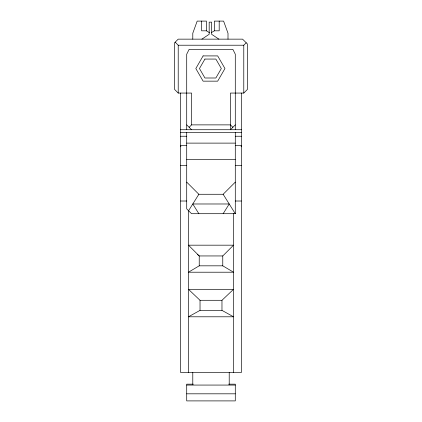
<?xml version="1.0" encoding="UTF-8"?>
<svg xmlns="http://www.w3.org/2000/svg" width="422" height="422" viewBox="0 0 422 422"><rect width="100%" height="100%" fill="white"/><g stroke="black" fill="none" stroke-linecap="round" stroke-linejoin="round"><path stroke-width="0.63" d="M241.147 146.772L241.358 145.479M188.581 210.71L198.857 194.273L223.143 194.273L235.286 182.13M223.143 213.701L229.215 203.984L192.785 203.984L198.857 213.701M175.177 42.179L178.216 45.217L243.784 45.217L246.216 42.786M189.14 127.302L191.572 124.875L230.428 124.875L232.86 127.302M235.286 124.875L230.428 129.728L230.428 93.062L243.784 93.062L247.429 89.417L247.429 44.004L242.571 39.146L178.216 39.146L174.571 42.786L174.571 89.417L178.216 93.062L191.572 93.062L191.572 124.875M222.769 265.828L222.769 255.948L233.54 245.177L188.46 245.177L199.231 255.948L199.231 265.828L188.46 272.211L233.54 272.211L222.769 265.828L199.231 265.828M221.972 300.295L233.54 289.313L188.46 289.313L200.028 300.295L221.972 300.295L221.972 310.376L233.54 316.795L188.46 316.795L200.028 310.376L221.972 310.376M201.895 39.146L209.18 34.288L209.18 22.144L211.607 22.144L211.607 34.288L218.891 39.146M211.38 32.636L214.339 30.817L219.197 30.817L219.197 21.1M209.407 32.636L206.448 30.817L201.589 30.817L201.589 21.1M180.642 129.728L241.358 129.728M180.642 132.323L241.358 132.323M180.642 136.243L186.714 136.243M235.286 136.243L241.358 136.243M186.714 143.116L235.286 143.116M180.642 145.326L186.519 145.326M235.481 145.326L241.358 145.326M186.714 159.542L235.286 159.542M180.642 165.603L186.714 165.603M235.286 165.603L241.358 165.603M180.642 201.014L186.714 201.014M235.286 201.014L241.358 201.014M235.286 132.323L235.286 213.701L191.572 213.701L186.714 208.843L186.714 132.323M222.769 255.948L199.231 255.948L197.586 254.577M193.276 384.168L186.714 384.168L186.714 400.9L235.286 400.9L235.286 384.168L228.724 384.168M186.714 385.064L235.286 385.064M186.714 393.816L235.286 393.816M186.714 124.875L191.572 129.728M186.714 182.13L198.857 194.273M223.143 194.273L235.286 213.701M180.642 145.479L180.853 146.772M243.784 45.217L243.784 93.062M241.358 93.062L241.358 372.542L180.642 372.542L180.642 93.062M235.286 129.728L235.286 54.201L232.86 49.342L189.14 49.342L186.714 54.201L186.714 129.728M233.54 213.537L233.54 372.542M229.215 372.542L229.215 384.758M228.001 39.146L228.001 33.243L223.597 21.1L214.339 21.1L214.339 30.817M206.448 30.817L206.448 21.1L197.185 21.1L192.785 33.243L192.785 39.146M200.028 300.295L200.028 310.376M192.785 372.542L192.785 384.758M188.46 210.24L188.46 372.542M178.216 45.217L178.216 93.062M203.109 55.91L195.824 68.533L203.109 81.151L217.678 81.151L224.963 68.533L217.678 55.91L203.109 55.91M204.928 59.064L199.464 68.533L204.928 77.996L215.858 77.996L221.323 68.533L215.858 59.064L204.928 59.064"/></g></svg>
